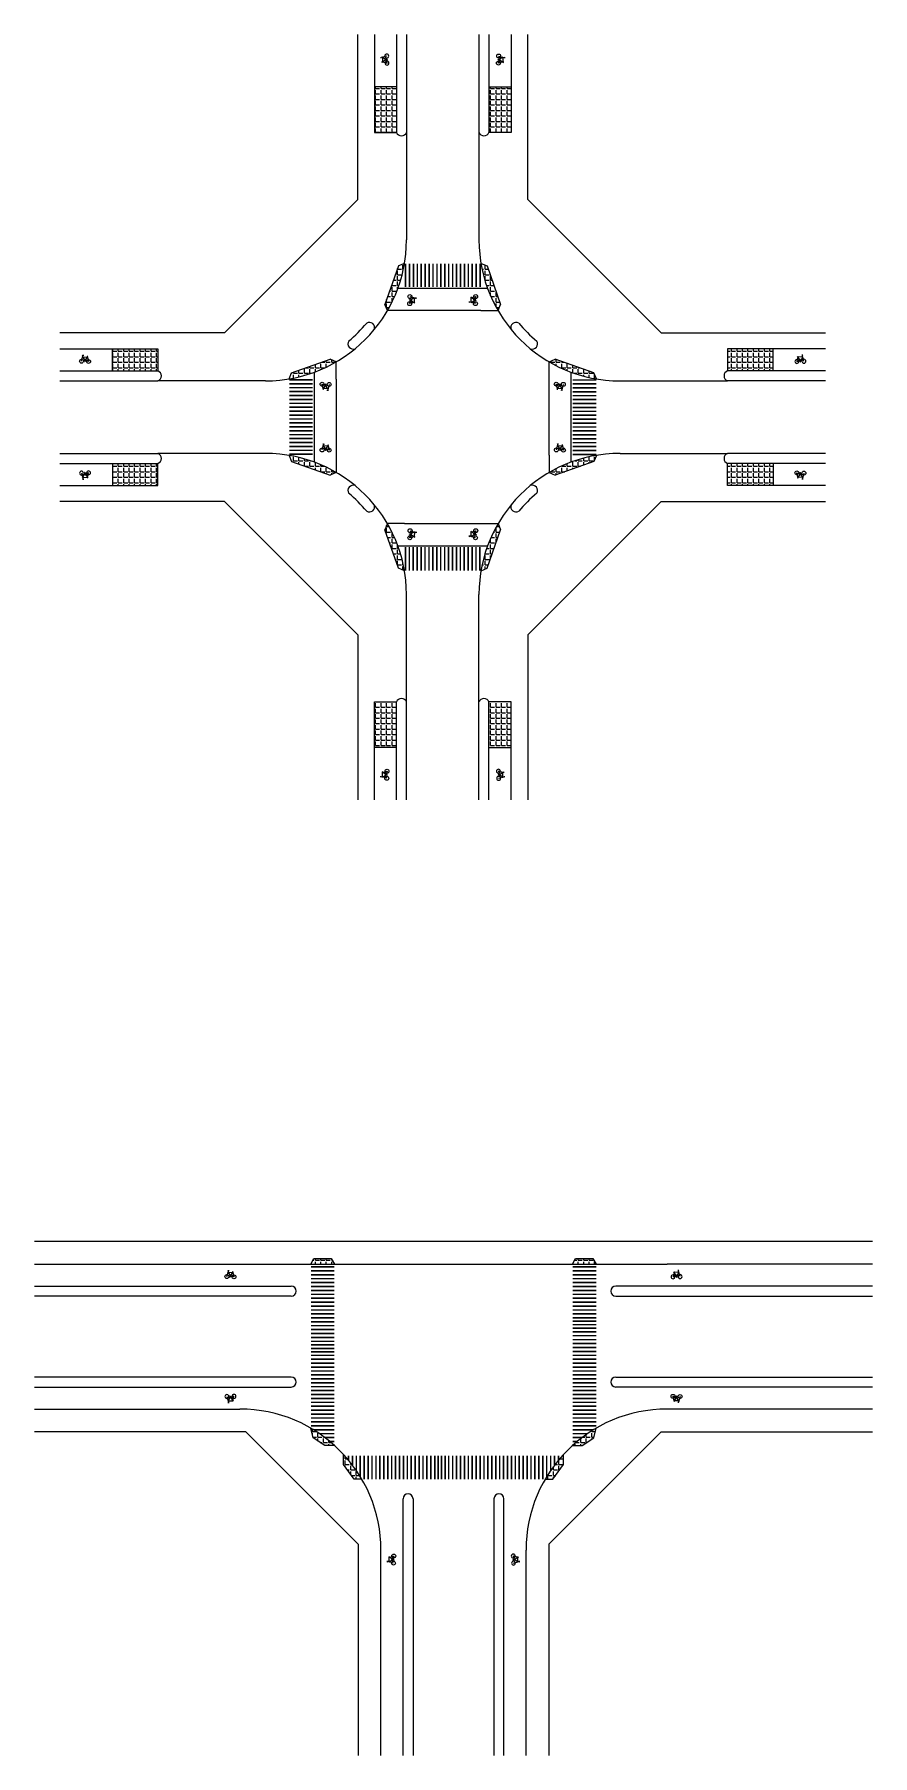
# Model space of a CAD drawing. Header units: millimetres. Extents: x -87150 to -43157, y 34118 to 68472.
# Drawn here: x -43391.2 to -43284.3, y 34118.2 to 34337.8 of the extents above; entities that cross this region are included whole.
import ezdxf

# ---------------------------------------------------------------- set-up
doc = ezdxf.new("R2010")
doc.units = ezdxf.units.MM
for name, color, linetype in [('tj绿化带', 3, 'Continuous'), ('tj缓坡', 6, 'Continuous'), ('tj道路标线', 7, 'Continuous'), ('人行横道', 7, 'Continuous')]:
    doc.layers.add(name, color=color, linetype=linetype)
pattern_1 = [(0, (-43960.299, 33276.8263), (0, 0.6985), [0.508, -0.1905]), (90, (-43960.299, 33276.8263), (-0.6985, 4e-17), [0.508, -0.1905])]
pattern_2 = [(0, (-44159.0468, 33164.15425), (0, 0.6985), [0.508, -0.1905]), (90, (-44159.0468, 33164.15425), (-0.6985, 4e-17), [0.508, -0.1905])]

# ---------------------------------------------------------------- blocks, each defined once
blk = doc.blocks.new('BIKE')
at = {"layer": '人行横道'}
for p, q in [((0, 0), (0.35, 1.41)), ((0.35, 1.41), (0.25, 1.53)), ((0.25, 1.53), (0.55, 1.53)), ((0.28, 1.11), (1.51, 1.1)), ((0.28, 1.11), (0.9, 0.16)), ((0.9, 0.16), (0.87, -0.14)), ((0.9, 0.16), (1.6, 1.23)), ((0.9, 0.16), (0.95, 0.43)), ((1.8, -0.03), (0.9, 0.16)), ((0.95, 0.43), (1.01, 0.42)), ((1.6, 1.23), (1.42, 1.24)), ((1.51, 1.1), (1.8, -0.03)), ((0.87, -0.14), (0.77, -0.11))]:
    blk.add_line(p, q, dxfattribs=at)
for centre, radius in [((0, 0), 0.497), ((0.9, 0.16), 0.158), ((1.8, -0.03), 0.497)]:
    blk.add_circle(centre, radius, dxfattribs=at)

msp = doc.modelspace()

# ---------------------------------------------------------------- hatches: boundary and pattern name
at = {"true_color": 0x93278f}
h = msp.add_hatch(dxfattribs=at)
h.set_pattern_fill('ANGLE', color=217, scale=0.1)
h.set_pattern_definition(pattern_1)
h.paths.add_polyline_path([(-43345.05, 34331.07), (-43347.86, 34331.07), (-43347.86, 34325.26), (-43345.05, 34325.26)])
h = msp.add_hatch(dxfattribs=at)
h.set_pattern_fill('ANGLE', color=217, scale=0.1)
h.set_pattern_definition(pattern_1)
h.paths.add_polyline_path([(-43333.26, 34325.26), (-43330.44, 34325.26), (-43330.44, 34331.07), (-43333.26, 34331.07)])
h = msp.add_hatch(dxfattribs=at)
h.set_pattern_fill('ANGLE', color=217, scale=0.1)
h.set_pattern_definition(pattern_1)
h.paths.add_polyline_path([(-43346.21, 34302.53), (-43346.54, 34303.29), (-43344.81, 34308.23), (-43344.04, 34308.53, -0.089343)])
h = msp.add_hatch(dxfattribs=at)
h.set_pattern_fill('ANGLE', color=217, scale=0.1)
h.set_pattern_definition(pattern_1)
h.paths.add_polyline_path([(-43332.1, 34302.53), (-43331.77, 34303.29), (-43333.49, 34308.23), (-43334.27, 34308.53, 0.089343)])
h = msp.add_hatch(dxfattribs=at)
h.set_pattern_fill('ANGLE', color=217, scale=0.1)
h.set_pattern_definition(pattern_1)
h.paths.add_polyline_path([(-43375.48, 34294.83), (-43375.48, 34297.65), (-43381.29, 34297.65), (-43381.29, 34294.83)])
h = msp.add_hatch(dxfattribs=at)
h.set_pattern_fill('ANGLE', color=217, scale=0.1)
h.set_pattern_definition(pattern_1)
h.paths.add_polyline_path([(-43352.74, 34295.99), (-43353.51, 34296.32), (-43358.44, 34294.6), (-43358.74, 34293.82, 0.089343)])
h = msp.add_hatch(dxfattribs=at)
h.set_pattern_fill('ANGLE', color=217, scale=0.1)
h.set_pattern_definition(pattern_1)
h.paths.add_polyline_path([(-43325.56, 34295.99), (-43324.8, 34296.32), (-43319.86, 34294.6), (-43319.56, 34293.82, -0.089343)])
h = msp.add_hatch(dxfattribs=at)
h.set_pattern_fill('ANGLE', color=217, scale=0.1)
h.set_pattern_definition(pattern_1)
h.paths.add_polyline_path([(-43297.02, 34294.83), (-43297.02, 34297.65), (-43302.82, 34297.65), (-43302.82, 34294.83)])
h = msp.add_hatch(dxfattribs=at)
h.set_pattern_fill('ANGLE', color=217, scale=0.1)
h.set_pattern_definition(pattern_1)
h.paths.add_polyline_path([(-43352.74, 34281.88), (-43353.51, 34281.55), (-43358.44, 34283.27), (-43358.74, 34284.05, -0.089343)])
h = msp.add_hatch(dxfattribs=at)
h.set_pattern_fill('ANGLE', color=217, scale=0.1)
h.set_pattern_definition(pattern_1)
h.paths.add_polyline_path([(-43325.56, 34281.88), (-43324.8, 34281.55), (-43319.86, 34283.27), (-43319.56, 34284.05, 0.089343)])
h = msp.add_hatch(dxfattribs=at)
h.set_pattern_fill('ANGLE', color=217, scale=0.1)
h.set_pattern_definition(pattern_1)
h.paths.add_polyline_path([(-43381.29, 34283.04), (-43381.29, 34280.22), (-43375.48, 34280.22), (-43375.48, 34283.04)])
h = msp.add_hatch(dxfattribs=at)
h.set_pattern_fill('ANGLE', color=217, scale=0.1)
h.set_pattern_definition(pattern_1)
h.paths.add_polyline_path([(-43302.82, 34283.04), (-43302.82, 34280.22), (-43297.02, 34280.22), (-43297.02, 34283.04)])
h = msp.add_hatch(dxfattribs=at)
h.set_pattern_fill('ANGLE', color=217, scale=0.1)
h.set_pattern_definition(pattern_1)
h.paths.add_polyline_path([(-43346.21, 34275.35), (-43346.54, 34274.58), (-43344.81, 34269.65), (-43344.04, 34269.35, 0.089343)])
h = msp.add_hatch(dxfattribs=at)
h.set_pattern_fill('ANGLE', color=217, scale=0.1)
h.set_pattern_definition(pattern_1)
h.paths.add_polyline_path([(-43332.1, 34275.35), (-43331.77, 34274.58), (-43333.49, 34269.65), (-43334.27, 34269.35, -0.089343)])
h = msp.add_hatch(dxfattribs=at)
h.set_pattern_fill('ANGLE', color=217, scale=0.1)
h.set_pattern_definition(pattern_1)
h.paths.add_polyline_path([(-43345.05, 34252.61), (-43347.86, 34252.61), (-43347.86, 34246.8), (-43345.05, 34246.8)])
h = msp.add_hatch(dxfattribs=at)
h.set_pattern_fill('ANGLE', color=217, scale=0.1)
h.set_pattern_definition(pattern_1)
h.paths.add_polyline_path([(-43333.26, 34246.8), (-43330.44, 34246.8), (-43330.44, 34252.61), (-43333.26, 34252.61)])
h = msp.add_hatch(dxfattribs=at)
h.set_pattern_fill('ANGLE', color=217, scale=0.1)
h.set_pattern_definition(pattern_2)
h.paths.add_polyline_path([(-43350.46, 34153.44), (-43349.47, 34153.44, 0.054636), (-43351.8, 34156.6), (-43351.8, 34155.3)])
h.paths.add_polyline_path([(-43354.21, 34157.76), (-43352.97, 34157.76, 0.051723), (-43355.97, 34159.94), (-43355.69, 34158.71)])
h = msp.add_hatch(dxfattribs=at)
h.set_pattern_fill('ANGLE', color=217, scale=0.1)
h.set_pattern_definition(pattern_2)
h.paths.add_polyline_path([(-43325.1, 34153.44), (-43326.09, 34153.44, -0.054636), (-43323.76, 34156.6), (-43323.76, 34155.3)])
h.paths.add_polyline_path([(-43321.35, 34157.76), (-43322.58, 34157.76, -0.051723), (-43319.58, 34159.94), (-43319.87, 34158.71)])
at = {"layer": 'tj缓坡'}
h = msp.add_hatch(dxfattribs=at)
h.set_pattern_fill('ANGLE', color=256, scale=0.1)
h.set_pattern_definition(pattern_1)
h.paths.add_polyline_path([(-43353.38, 34181.6), (-43355.61, 34181.6), (-43355.97, 34180.89), (-43352.97, 34180.89)])
h.paths.add_polyline_path([(-43319.99, 34181.6), (-43322.22, 34181.6), (-43322.58, 34180.89), (-43319.58, 34180.89)])

# ---------------------------------------------------------------- linework, layer by layer
at = {"color": 242, "true_color": 0xcd2027}
for p, q in [((-43350, 34316.69), (-43350, 34337.76)), ((-43328.31, 34316.69), (-43328.31, 34337.76)), ((-43350, 34316.69), (-43367, 34299.69)), ((-43328.31, 34316.69), (-43311.31, 34299.69)), ((-43367, 34299.69), (-43387.98, 34299.69)), ((-43311.31, 34299.69), (-43290.32, 34299.69)), ((-43367, 34278.18), (-43387.98, 34278.18)), ((-43350, 34261.18), (-43367, 34278.18)), ((-43328.31, 34261.18), (-43311.31, 34278.18)), ((-43311.31, 34278.18), (-43290.32, 34278.18)), ((-43350, 34261.18), (-43350, 34240.11)), ((-43328.31, 34261.18), (-43328.31, 34240.11)), ((-43284.33, 34183.79), (-43391.22, 34183.79)), ((-43364.26, 34159.49), (-43391.22, 34159.49)), ((-43364.26, 34159.49), (-43349.93, 34145.15)), ((-43311.3, 34159.49), (-43325.63, 34145.15)), ((-43311.3, 34159.49), (-43284.33, 34159.49)), ((-43349.93, 34145.15), (-43349.93, 34118.18)), ((-43325.63, 34145.15), (-43325.63, 34118.18))]:
    msp.add_line(p, q, dxfattribs=at)
at = {"color": 175, "true_color": 0x4554a5}
for p, q in [((-43347.86, 34337.76), (-43347.86, 34325.26)), ((-43343.78, 34337.76), (-43343.78, 34311.56)), ((-43334.53, 34337.76), (-43334.53, 34311.56)), ((-43330.44, 34337.76), (-43330.44, 34325.26)), ((-43347.86, 34325.26), (-43345.05, 34325.26)), ((-43330.44, 34325.26), (-43333.26, 34325.26)), ((-43387.98, 34297.65), (-43375.48, 34297.65)), ((-43375.48, 34297.65), (-43375.48, 34294.83)), ((-43290.32, 34297.65), (-43302.82, 34297.65)), ((-43302.82, 34297.65), (-43302.82, 34294.83)), ((-43361.78, 34293.56), (-43375.48, 34293.56)), ((-43316.53, 34293.56), (-43302.82, 34293.56)), ((-43361.78, 34284.31), (-43375.48, 34284.31)), ((-43316.53, 34284.31), (-43302.82, 34284.31)), ((-43375.48, 34280.22), (-43375.48, 34283.04)), ((-43302.82, 34280.22), (-43302.82, 34283.04)), ((-43387.98, 34280.22), (-43375.48, 34280.22)), ((-43290.32, 34280.22), (-43302.82, 34280.22)), ((-43343.78, 34240.11), (-43343.78, 34266.31)), ((-43334.53, 34240.11), (-43334.53, 34266.31)), ((-43347.86, 34240.11), (-43347.86, 34252.61)), ((-43347.86, 34252.61), (-43345.05, 34252.61)), ((-43330.44, 34252.61), (-43333.26, 34252.61)), ((-43330.44, 34240.11), (-43330.44, 34252.61)), ((-43391.22, 34180.89), (-43310.54, 34180.89)), ((-43284.33, 34180.89), (-43310.54, 34180.89)), ((-43391.23, 34162.39), (-43365.03, 34162.39)), ((-43284.33, 34162.39), (-43310.53, 34162.39)), ((-43347.03, 34118.18), (-43347.03, 34144.39)), ((-43328.53, 34118.18), (-43328.53, 34144.39))]:
    msp.add_line(p, q, dxfattribs=at)
at = {"color": 217, "true_color": 0x93278f}
for p, q in [((-43345.05, 34331.07), (-43347.86, 34331.07)), ((-43333.26, 34331.07), (-43330.44, 34331.07)), ((-43344.81, 34308.23), (-43346.54, 34303.29)), ((-43344.04, 34308.53), (-43344.81, 34308.23)), ((-43334.27, 34308.53), (-43333.49, 34308.23)), ((-43333.49, 34308.23), (-43331.77, 34303.29)), ((-43346.21, 34302.53), (-43346.54, 34303.29)), ((-43332.1, 34302.53), (-43331.77, 34303.29)), ((-43381.29, 34294.83), (-43381.29, 34297.65)), ((-43358.44, 34294.6), (-43353.51, 34296.32)), ((-43352.74, 34295.99), (-43353.51, 34296.32)), ((-43325.56, 34295.99), (-43324.8, 34296.32)), ((-43319.86, 34294.6), (-43324.8, 34296.32)), ((-43297.02, 34294.83), (-43297.02, 34297.65)), ((-43358.74, 34293.82), (-43358.44, 34294.6)), ((-43319.56, 34293.82), (-43319.86, 34294.6)), ((-43358.74, 34284.05), (-43358.44, 34283.27)), ((-43358.44, 34283.27), (-43353.51, 34281.55)), ((-43319.86, 34283.27), (-43324.8, 34281.55)), ((-43319.56, 34284.05), (-43319.86, 34283.27)), ((-43381.29, 34283.04), (-43381.29, 34280.22)), ((-43352.74, 34281.88), (-43353.51, 34281.55)), ((-43325.56, 34281.88), (-43324.8, 34281.55)), ((-43297.02, 34283.04), (-43297.02, 34280.22)), ((-43346.21, 34275.35), (-43346.54, 34274.58)), ((-43344.81, 34269.65), (-43346.54, 34274.58)), ((-43333.49, 34269.65), (-43331.77, 34274.58)), ((-43332.1, 34275.35), (-43331.77, 34274.58)), ((-43344.04, 34269.35), (-43344.81, 34269.65)), ((-43334.27, 34269.35), (-43333.49, 34269.65)), ((-43345.05, 34246.8), (-43347.86, 34246.8)), ((-43333.26, 34246.8), (-43330.44, 34246.8)), ((-43355.69, 34158.71), (-43355.97, 34159.94)), ((-43354.21, 34157.76), (-43355.69, 34158.71)), ((-43321.35, 34157.76), (-43319.87, 34158.71)), ((-43319.87, 34158.71), (-43319.58, 34159.94)), ((-43352.97, 34157.76), (-43354.21, 34157.76)), ((-43351.8, 34155.3), (-43351.8, 34156.6)), ((-43323.76, 34155.3), (-43323.76, 34156.6)), ((-43322.58, 34157.76), (-43321.35, 34157.76)), ((-43350.46, 34153.44), (-43351.8, 34155.3)), ((-43325.1, 34153.44), (-43323.76, 34155.3)), ((-43349.47, 34153.44), (-43350.46, 34153.44)), ((-43326.09, 34153.44), (-43325.1, 34153.44))]:
    msp.add_line(p, q, dxfattribs=at)
for p, q in [((-43333.42, 34305.34), (-43344.89, 34305.34)), ((-43334.29, 34302.53), (-43346.21, 34302.53)), ((-43334.29, 34302.53), (-43332.1, 34302.53)), ((-43355.56, 34294.67), (-43355.56, 34283.2)), ((-43352.74, 34293.8), (-43352.74, 34295.99)), ((-43325.56, 34284.08), (-43325.56, 34295.99)), ((-43322.75, 34283.2), (-43322.75, 34294.67)), ((-43352.74, 34293.8), (-43352.74, 34281.88)), ((-43325.56, 34284.08), (-43325.56, 34281.88)), ((-43344.01, 34275.35), (-43346.21, 34275.35)), ((-43344.01, 34275.35), (-43332.1, 34275.35)), ((-43344.89, 34272.53), (-43333.42, 34272.53))]:
    msp.add_line(p, q)
at = {"color": 175, "true_color": 0x4554a5}
for centre, start, end in [((-43361.78, 34311.56), 270, 0), ((-43316.53, 34311.56), 180, 270), ((-43361.78, 34266.31), 0, 90), ((-43316.53, 34266.31), 90, 180), ((-43365.03, 34144.39), 0, 90), ((-43310.53, 34144.39), 90, 180)]:
    msp.add_arc(centre, 18, start, end, dxfattribs=at)
at = {"layer": 'tj绿化带'}
for p, q in [((-43345.05, 34337.76), (-43345.05, 34325.26)), ((-43343.78, 34337.76), (-43343.78, 34325.26)), ((-43334.53, 34337.76), (-43334.53, 34325.26)), ((-43333.26, 34337.76), (-43333.26, 34325.26)), ((-43387.98, 34294.83), (-43375.48, 34294.83)), ((-43290.32, 34294.83), (-43302.82, 34294.83)), ((-43387.98, 34293.56), (-43375.48, 34293.56)), ((-43290.32, 34293.56), (-43302.82, 34293.56)), ((-43387.98, 34284.31), (-43375.48, 34284.31)), ((-43290.32, 34284.31), (-43302.82, 34284.31)), ((-43387.98, 34283.04), (-43375.48, 34283.04)), ((-43290.32, 34283.04), (-43302.82, 34283.04)), ((-43345.05, 34240.11), (-43345.05, 34252.61)), ((-43343.78, 34240.11), (-43343.78, 34252.61)), ((-43334.53, 34240.11), (-43334.53, 34252.61)), ((-43333.26, 34240.11), (-43333.26, 34252.61)), ((-43391.23, 34178.07), (-43358.47, 34178.07)), ((-43284.33, 34178.07), (-43317.09, 34178.07)), ((-43358.47, 34176.8), (-43391.23, 34176.8)), ((-43317.09, 34176.8), (-43284.33, 34176.8)), ((-43358.47, 34166.48), (-43391.23, 34166.48)), ((-43391.23, 34165.2), (-43358.47, 34165.2)), ((-43317.09, 34166.48), (-43284.33, 34166.48)), ((-43284.33, 34165.2), (-43317.09, 34165.2)), ((-43344.21, 34118.18), (-43344.21, 34150.95)), ((-43342.94, 34150.95), (-43342.94, 34118.18)), ((-43332.62, 34150.95), (-43332.62, 34118.18)), ((-43331.34, 34118.18), (-43331.34, 34150.95))]:
    msp.add_line(p, q, dxfattribs=at)
for centre, radius, start, end in [((-43344.41, 34325.49), 0.674, 199.3932, 340.6068), ((-43333.89, 34325.49), 0.674, 199.3932, 340.6068), ((-43363.22, 34313), 18.76, 310.0282, 319.9718), ((-43348.51, 34300.35), 0.672, 340.4682, 120.8131), ((-43329.8, 34300.35), 0.672, 59.1869, 199.5318), ((-43315.09, 34313), 18.76, 220.0282, 229.9718), ((-43350.57, 34298.29), 0.672, 149.1869, 289.5318), ((-43327.73, 34298.29), 0.672, 250.4682, 30.8131), ((-43375.71, 34294.2), 0.674, 289.3932, 70.6068), ((-43302.6, 34294.2), 0.674, 109.3932, 250.6068), ((-43375.71, 34283.67), 0.674, 289.3932, 70.6068), ((-43302.6, 34283.67), 0.674, 109.3932, 250.6068), ((-43350.57, 34279.58), 0.672, 70.4682, 210.8131), ((-43363.22, 34264.87), 18.76, 40.0282, 49.9718), ((-43315.09, 34264.87), 18.76, 130.0282, 139.9718), ((-43327.73, 34279.58), 0.672, 329.1869, 109.5318), ((-43348.51, 34277.52), 0.672, 239.1869, 19.5318), ((-43329.8, 34277.52), 0.672, 160.4682, 300.8131), ((-43344.41, 34252.38), 0.674, 19.3932, 160.6068), ((-43333.89, 34252.38), 0.674, 19.3932, 160.6068), ((-43358.47, 34177.44), 0.636, 270, 90), ((-43317.09, 34177.44), 0.636, 90, 270), ((-43358.47, 34165.84), 0.636, 270, 90), ((-43317.09, 34165.84), 0.636, 90, 270), ((-43343.58, 34150.95), 0.636, 360, 180), ((-43331.98, 34150.95), 0.636, 360, 180)]:
    msp.add_arc(centre, radius, start, end, dxfattribs=at)
at = {"layer": 'tj缓坡'}
for p, q in [((-43355.97, 34180.89), (-43355.61, 34181.6)), ((-43355.61, 34181.6), (-43353.38, 34181.6)), ((-43353.38, 34181.6), (-43352.97, 34180.89)), ((-43322.58, 34180.89), (-43322.22, 34181.6)), ((-43322.22, 34181.6), (-43319.99, 34181.6)), ((-43319.99, 34181.6), (-43319.58, 34180.89))]:
    msp.add_line(p, q, dxfattribs=at)
at = {"layer": 'tj道路标线', "const_width": 0.2}
for points in [[(-43343.89, 34305.53), (-43343.89, 34308.53)], [(-43343.39, 34305.53), (-43343.39, 34308.53)], [(-43342.89, 34305.53), (-43342.89, 34308.53)], [(-43342.39, 34305.53), (-43342.39, 34308.53)], [(-43341.89, 34305.53), (-43341.89, 34308.53)], [(-43341.39, 34305.53), (-43341.39, 34308.53)], [(-43339.89, 34305.53), (-43339.89, 34308.53)], [(-43338.39, 34305.53), (-43338.39, 34308.53)], [(-43336.89, 34305.53), (-43336.89, 34308.53)], [(-43335.39, 34305.53), (-43335.39, 34308.53)], [(-43355.74, 34292.7), (-43358.74, 34292.7)], [(-43322.56, 34293.68), (-43319.56, 34293.68)], [(-43322.56, 34293.18), (-43319.56, 34293.18)], [(-43322.56, 34292.68), (-43319.56, 34292.68)], [(-43322.56, 34292.18), (-43319.56, 34292.18)], [(-43355.74, 34291.2), (-43358.74, 34291.2)], [(-43355.74, 34289.7), (-43358.74, 34289.7)], [(-43322.56, 34291.68), (-43319.56, 34291.68)], [(-43322.56, 34291.18), (-43319.56, 34291.18)], [(-43322.56, 34289.68), (-43319.56, 34289.68)], [(-43355.74, 34288.2), (-43358.74, 34288.2)], [(-43322.56, 34288.18), (-43319.56, 34288.18)], [(-43355.74, 34286.7), (-43358.74, 34286.7)], [(-43355.74, 34286.2), (-43358.74, 34286.2)], [(-43355.74, 34285.7), (-43358.74, 34285.7)], [(-43355.74, 34285.2), (-43358.74, 34285.2)], [(-43322.56, 34286.68), (-43319.56, 34286.68)], [(-43322.56, 34285.18), (-43319.56, 34285.18)], [(-43355.74, 34284.7), (-43358.74, 34284.7)], [(-43355.74, 34284.2), (-43358.74, 34284.2)], [(-43342.91, 34272.35), (-43342.91, 34269.35)], [(-43341.41, 34272.35), (-43341.41, 34269.35)], [(-43339.91, 34272.35), (-43339.91, 34269.35)], [(-43338.41, 34272.35), (-43338.41, 34269.35)], [(-43336.91, 34272.35), (-43336.91, 34269.35)], [(-43336.41, 34272.35), (-43336.41, 34269.35)], [(-43335.91, 34272.35), (-43335.91, 34269.35)], [(-43335.41, 34272.35), (-43335.41, 34269.35)], [(-43334.91, 34272.35), (-43334.91, 34269.35)], [(-43334.41, 34272.35), (-43334.41, 34269.35)], [(-43355.97, 34180.53), (-43352.97, 34180.53)], [(-43319.58, 34180.53), (-43322.58, 34180.53)], [(-43355.97, 34179.03), (-43352.97, 34179.03)], [(-43319.58, 34179.03), (-43322.58, 34179.03)], [(-43355.97, 34177.53), (-43352.97, 34177.53)], [(-43355.97, 34176.03), (-43352.97, 34176.03)], [(-43319.58, 34177.53), (-43322.58, 34177.53)], [(-43319.58, 34176.03), (-43322.58, 34176.03)], [(-43355.97, 34174.53), (-43352.97, 34174.53)], [(-43319.58, 34174.53), (-43322.58, 34174.53)], [(-43355.97, 34168.75), (-43352.97, 34168.75)], [(-43355.97, 34167.25), (-43352.97, 34167.25)], [(-43319.58, 34168.75), (-43322.58, 34168.75)], [(-43319.58, 34167.25), (-43322.58, 34167.25)], [(-43355.97, 34165.75), (-43352.97, 34165.75)], [(-43319.58, 34165.75), (-43322.58, 34165.75)], [(-43355.97, 34164.25), (-43352.97, 34164.25)], [(-43355.97, 34162.75), (-43352.97, 34162.75)], [(-43355.97, 34162.25), (-43352.97, 34162.25)], [(-43319.58, 34164.25), (-43322.58, 34164.25)], [(-43319.58, 34162.75), (-43322.58, 34162.75)], [(-43319.58, 34162.25), (-43322.58, 34162.25)], [(-43355.97, 34161.75), (-43352.97, 34161.75)], [(-43355.97, 34161.25), (-43352.97, 34161.25)], [(-43355.97, 34160.75), (-43352.97, 34160.75)], [(-43355.97, 34160.25), (-43352.97, 34160.25)], [(-43319.58, 34161.75), (-43322.58, 34161.75)], [(-43319.58, 34161.25), (-43322.58, 34161.25)], [(-43319.58, 34160.75), (-43322.58, 34160.75)], [(-43319.58, 34160.25), (-43322.58, 34160.25)], [(-43355.64, 34159.75), (-43352.97, 34159.75)], [(-43354.87, 34159.25), (-43352.97, 34159.25)], [(-43354.17, 34158.75), (-43352.97, 34158.75)], [(-43353.54, 34158.25), (-43352.97, 34158.25)], [(-43319.92, 34159.75), (-43322.58, 34159.75)], [(-43320.69, 34159.25), (-43322.58, 34159.25)], [(-43321.39, 34158.75), (-43322.58, 34158.75)], [(-43322.02, 34158.25), (-43322.58, 34158.25)], [(-43351.17, 34155.88), (-43351.17, 34156.44)], [(-43350.67, 34155.25), (-43350.67, 34156.44)], [(-43350.17, 34154.55), (-43350.17, 34156.44)], [(-43349.67, 34153.78), (-43349.67, 34156.44)], [(-43349.17, 34153.44), (-43349.17, 34156.44)], [(-43348.67, 34153.44), (-43348.67, 34156.44)], [(-43348.17, 34153.44), (-43348.17, 34156.44)], [(-43347.67, 34153.44), (-43347.67, 34156.44)], [(-43347.17, 34153.44), (-43347.17, 34156.44)], [(-43346.67, 34153.44), (-43346.67, 34156.44)], [(-43345.17, 34153.44), (-43345.17, 34156.44)], [(-43343.67, 34153.44), (-43343.67, 34156.44)], [(-43342.17, 34153.44), (-43342.17, 34156.44)], [(-43340.67, 34153.44), (-43340.67, 34156.44)], [(-43334.89, 34153.44), (-43334.89, 34156.44)], [(-43333.39, 34153.44), (-43333.39, 34156.44)], [(-43331.89, 34153.44), (-43331.89, 34156.44)], [(-43330.39, 34153.44), (-43330.39, 34156.44)], [(-43328.89, 34153.44), (-43328.89, 34156.44)], [(-43328.39, 34153.44), (-43328.39, 34156.44)], [(-43327.89, 34153.44), (-43327.89, 34156.44)], [(-43327.39, 34153.44), (-43327.39, 34156.44)], [(-43326.89, 34153.44), (-43326.89, 34156.44)], [(-43326.39, 34153.44), (-43326.39, 34156.44)], [(-43325.89, 34153.78), (-43325.89, 34156.44)], [(-43325.39, 34154.55), (-43325.39, 34156.44)], [(-43324.89, 34155.25), (-43324.89, 34156.44)], [(-43324.39, 34155.88), (-43324.39, 34156.44)]]:
    msp.add_lwpolyline(points, dxfattribs=at)
at = {"layer": 'tj道路标线'}
for points in [[(-43340.89, 34305.53, 0.2, 0.2, 0), (-43340.89, 34308.53, 0.2, 0.2, 0)], [(-43340.39, 34305.53, 0.2, 0.2, 0), (-43340.39, 34308.53, 0.2, 0.2, 0)], [(-43339.39, 34305.53, 0.2, 0.2, 0), (-43339.39, 34308.53, 0.2, 0.2, 0)], [(-43338.89, 34305.53, 0.2, 0.2, 0), (-43338.89, 34308.53, 0.2, 0.2, 0)], [(-43337.89, 34305.53, 0.2, 0.2, 0), (-43337.89, 34308.53, 0.2, 0.2, 0)], [(-43337.39, 34305.53, 0.2, 0.2, 0), (-43337.39, 34308.53, 0.2, 0.2, 0)], [(-43336.39, 34305.53, 0.2, 0.2, 0), (-43336.39, 34308.53, 0.2, 0.2, 0)], [(-43335.89, 34305.53, 0.2, 0.2, 0), (-43335.89, 34308.53, 0.2, 0.2, 0)], [(-43334.89, 34305.53, 0.2, 0.2, 0), (-43334.89, 34308.53, 0.2, 0.2, 0)], [(-43334.39, 34305.53, 0.2, 0.2, 0), (-43334.39, 34308.53, 0.2, 0.2, 0)], [(-43355.74, 34293.7, 0.2, 0.2, 0), (-43358.74, 34293.7, 0.2, 0.2, 0)], [(-43355.74, 34293.2, 0.2, 0.2, 0), (-43358.74, 34293.2, 0.2, 0.2, 0)], [(-43355.74, 34292.2, 0.2, 0.2, 0), (-43358.74, 34292.2, 0.2, 0.2, 0)], [(-43355.74, 34291.7, 0.2, 0.2, 0), (-43358.74, 34291.7, 0.2, 0.2, 0)], [(-43355.74, 34290.7, 0.2, 0.2, 0), (-43358.74, 34290.7, 0.2, 0.2, 0)], [(-43355.74, 34290.2, 0.2, 0.2, 0), (-43358.74, 34290.2, 0.2, 0.2, 0)], [(-43322.56, 34290.68, 0.2, 0.2, 0), (-43319.56, 34290.68, 0.2, 0.2, 0)], [(-43322.56, 34290.18, 0.2, 0.2, 0), (-43319.56, 34290.18, 0.2, 0.2, 0)], [(-43355.74, 34289.2, 0.2, 0.2, 0), (-43358.74, 34289.2, 0.2, 0.2, 0)], [(-43355.74, 34288.7, 0.2, 0.2, 0), (-43358.74, 34288.7, 0.2, 0.2, 0)], [(-43355.74, 34287.7, 0.2, 0.2, 0), (-43358.74, 34287.7, 0.2, 0.2, 0)], [(-43322.56, 34289.18, 0.2, 0.2, 0), (-43319.56, 34289.18, 0.2, 0.2, 0)], [(-43322.56, 34288.68, 0.2, 0.2, 0), (-43319.56, 34288.68, 0.2, 0.2, 0)], [(-43322.56, 34287.68, 0.2, 0.2, 0), (-43319.56, 34287.68, 0.2, 0.2, 0)], [(-43355.74, 34287.2, 0.2, 0.2, 0), (-43358.74, 34287.2, 0.2, 0.2, 0)], [(-43322.56, 34287.18, 0.2, 0.2, 0), (-43319.56, 34287.18, 0.2, 0.2, 0)], [(-43322.56, 34286.18, 0.2, 0.2, 0), (-43319.56, 34286.18, 0.2, 0.2, 0)], [(-43322.56, 34285.68, 0.2, 0.2, 0), (-43319.56, 34285.68, 0.2, 0.2, 0)], [(-43322.56, 34284.68, 0.2, 0.2, 0), (-43319.56, 34284.68, 0.2, 0.2, 0)], [(-43322.56, 34284.18, 0.2, 0.2, 0), (-43319.56, 34284.18, 0.2, 0.2, 0)], [(-43343.91, 34272.35, 0.2, 0.2, 0), (-43343.91, 34269.35, 0.2, 0.2, 0)], [(-43343.41, 34272.35, 0.2, 0.2, 0), (-43343.41, 34269.35, 0.2, 0.2, 0)], [(-43342.41, 34272.35, 0.2, 0.2, 0), (-43342.41, 34269.35, 0.2, 0.2, 0)], [(-43341.91, 34272.35, 0.2, 0.2, 0), (-43341.91, 34269.35, 0.2, 0.2, 0)], [(-43340.91, 34272.35, 0.2, 0.2, 0), (-43340.91, 34269.35, 0.2, 0.2, 0)], [(-43340.41, 34272.35, 0.2, 0.2, 0), (-43340.41, 34269.35, 0.2, 0.2, 0)], [(-43339.41, 34272.35, 0.2, 0.2, 0), (-43339.41, 34269.35, 0.2, 0.2, 0)], [(-43338.91, 34272.35, 0.2, 0.2, 0), (-43338.91, 34269.35, 0.2, 0.2, 0)], [(-43337.91, 34272.35, 0.2, 0.2, 0), (-43337.91, 34269.35, 0.2, 0.2, 0)], [(-43337.41, 34272.35, 0.2, 0.2, 0), (-43337.41, 34269.35, 0.2, 0.2, 0)], [(-43355.97, 34180.03, 0.2, 0.2, 0), (-43352.97, 34180.03, 0.2, 0.2, 0)], [(-43319.58, 34180.03, 0.2, 0.2, 0), (-43322.58, 34180.03, 0.2, 0.2, 0)], [(-43355.97, 34179.53, 0.2, 0.2, 0), (-43352.97, 34179.53, 0.2, 0.2, 0)], [(-43355.97, 34178.53, 0.2, 0.2, 0), (-43352.97, 34178.53, 0.2, 0.2, 0)], [(-43355.97, 34178.03, 0.2, 0.2, 0), (-43352.97, 34178.03, 0.2, 0.2, 0)], [(-43319.58, 34179.53, 0.2, 0.2, 0), (-43322.58, 34179.53, 0.2, 0.2, 0)], [(-43319.58, 34178.53, 0.2, 0.2, 0), (-43322.58, 34178.53, 0.2, 0.2, 0)], [(-43319.58, 34178.03, 0.2, 0.2, 0), (-43322.58, 34178.03, 0.2, 0.2, 0)], [(-43355.97, 34177.03, 0.2, 0.2, 0), (-43352.97, 34177.03, 0.2, 0.2, 0)], [(-43355.97, 34176.53, 0.2, 0.2, 0), (-43352.97, 34176.53, 0.2, 0.2, 0)], [(-43355.97, 34175.53, 0.2, 0.2, 0), (-43352.97, 34175.53, 0.2, 0.2, 0)], [(-43319.58, 34177.03, 0.2, 0.2, 0), (-43322.58, 34177.03, 0.2, 0.2, 0)], [(-43319.58, 34176.53, 0.2, 0.2, 0), (-43322.58, 34176.53, 0.2, 0.2, 0)], [(-43319.58, 34175.53, 0.2, 0.2, 0), (-43322.58, 34175.53, 0.2, 0.2, 0)], [(-43355.97, 34175.03, 0.2, 0.2, 0), (-43352.97, 34175.03, 0.2, 0.2, 0)], [(-43355.97, 34174.03, 0.2, 0.2, 0), (-43352.97, 34174.03, 0.2, 0.2, 0)], [(-43355.97, 34173.53, 0.2, 0.2, 0), (-43352.97, 34173.53, 0.2, 0.2, 0)], [(-43319.58, 34175.03, 0.2, 0.2, 0), (-43322.58, 34175.03, 0.2, 0.2, 0)], [(-43319.58, 34174.03, 0.2, 0.2, 0), (-43322.58, 34174.03, 0.2, 0.2, 0)], [(-43319.58, 34173.6, 0.2, 0.2, 0), (-43322.58, 34173.6, 0.2, 0.2, 0)], [(-43355.97, 34173.03, 0.2, 0.2, 0), (-43352.97, 34173.03, 0.2, 0.2, 0)], [(-43355.97, 34172.53, 0.2, 0.2, 0), (-43352.97, 34172.53, 0.2, 0.2, 0)], [(-43355.97, 34172.03, 0.2, 0.2, 0), (-43352.97, 34172.03, 0.2, 0.2, 0)], [(-43355.97, 34171.53, 0.2, 0.2, 0), (-43352.97, 34171.53, 0.2, 0.2, 0)], [(-43355.97, 34171.03, 0.2, 0.2, 0), (-43352.97, 34171.03, 0.2, 0.2, 0)], [(-43319.58, 34173.16, 0.2, 0.2, 0), (-43322.58, 34173.16, 0.2, 0.2, 0)], [(-43319.58, 34172.7, 0.2, 0.2, 0), (-43322.58, 34172.7, 0.2, 0.2, 0)], [(-43319.58, 34172.25, 0.2, 0.2, 0), (-43322.58, 34172.25, 0.2, 0.2, 0)], [(-43319.58, 34171.75, 0.2, 0.2, 0), (-43322.58, 34171.75, 0.2, 0.2, 0)], [(-43319.58, 34171.25, 0.2, 0.2, 0), (-43322.58, 34171.25, 0.2, 0.2, 0)], [(-43355.97, 34170.58, 0.2, 0.2, 0), (-43352.97, 34170.58, 0.2, 0.2, 0)], [(-43355.97, 34170.12, 0.2, 0.2, 0), (-43352.97, 34170.12, 0.2, 0.2, 0)], [(-43355.97, 34169.68, 0.2, 0.2, 0), (-43352.97, 34169.68, 0.2, 0.2, 0)], [(-43355.97, 34169.25, 0.2, 0.2, 0), (-43352.97, 34169.25, 0.2, 0.2, 0)], [(-43319.58, 34170.75, 0.2, 0.2, 0), (-43322.58, 34170.75, 0.2, 0.2, 0)], [(-43319.58, 34170.25, 0.2, 0.2, 0), (-43322.58, 34170.25, 0.2, 0.2, 0)], [(-43319.58, 34169.75, 0.2, 0.2, 0), (-43322.58, 34169.75, 0.2, 0.2, 0)], [(-43319.58, 34169.25, 0.2, 0.2, 0), (-43322.58, 34169.25, 0.2, 0.2, 0)], [(-43355.97, 34168.25, 0.2, 0.2, 0), (-43352.97, 34168.25, 0.2, 0.2, 0)], [(-43355.97, 34167.75, 0.2, 0.2, 0), (-43352.97, 34167.75, 0.2, 0.2, 0)], [(-43355.97, 34166.75, 0.2, 0.2, 0), (-43352.97, 34166.75, 0.2, 0.2, 0)], [(-43319.58, 34168.25, 0.2, 0.2, 0), (-43322.58, 34168.25, 0.2, 0.2, 0)], [(-43319.58, 34167.75, 0.2, 0.2, 0), (-43322.58, 34167.75, 0.2, 0.2, 0)], [(-43319.58, 34166.75, 0.2, 0.2, 0), (-43322.58, 34166.75, 0.2, 0.2, 0)], [(-43355.97, 34166.25, 0.2, 0.2, 0), (-43352.97, 34166.25, 0.2, 0.2, 0)], [(-43355.97, 34165.25, 0.2, 0.2, 0), (-43352.97, 34165.25, 0.2, 0.2, 0)], [(-43355.97, 34164.75, 0.2, 0.2, 0), (-43352.97, 34164.75, 0.2, 0.2, 0)], [(-43319.58, 34166.25, 0.2, 0.2, 0), (-43322.58, 34166.25, 0.2, 0.2, 0)], [(-43319.58, 34165.25, 0.2, 0.2, 0), (-43322.58, 34165.25, 0.2, 0.2, 0)], [(-43319.58, 34164.75, 0.2, 0.2, 0), (-43322.58, 34164.75, 0.2, 0.2, 0)], [(-43355.97, 34163.75, 0.2, 0.2, 0), (-43352.97, 34163.75, 0.2, 0.2, 0)], [(-43355.97, 34163.25, 0.2, 0.2, 0), (-43352.97, 34163.25, 0.2, 0.2, 0)], [(-43319.58, 34163.75, 0.2, 0.2, 0), (-43322.58, 34163.75, 0.2, 0.2, 0)], [(-43319.58, 34163.25, 0.2, 0.2, 0), (-43322.58, 34163.25, 0.2, 0.2, 0)], [(-43346.17, 34153.44, 0.2, 0.2, 0), (-43346.17, 34156.44, 0.2, 0.2, 0)], [(-43345.67, 34153.44, 0.2, 0.2, 0), (-43345.67, 34156.44, 0.2, 0.2, 0)], [(-43344.67, 34153.44, 0.2, 0.2, 0), (-43344.67, 34156.44, 0.2, 0.2, 0)], [(-43344.17, 34153.44, 0.2, 0.2, 0), (-43344.17, 34156.44, 0.2, 0.2, 0)], [(-43343.17, 34153.44, 0.2, 0.2, 0), (-43343.17, 34156.44, 0.2, 0.2, 0)], [(-43342.67, 34153.44, 0.2, 0.2, 0), (-43342.67, 34156.44, 0.2, 0.2, 0)], [(-43341.67, 34153.44, 0.2, 0.2, 0), (-43341.67, 34156.44, 0.2, 0.2, 0)], [(-43341.17, 34153.44, 0.2, 0.2, 0), (-43341.17, 34156.44, 0.2, 0.2, 0)], [(-43340.17, 34153.44, 0.2, 0.2, 0), (-43340.17, 34156.44, 0.2, 0.2, 0)], [(-43339.74, 34153.44, 0.2, 0.2, 0), (-43339.74, 34156.44, 0.2, 0.2, 0)], [(-43339.3, 34153.44, 0.2, 0.2, 0), (-43339.3, 34156.44, 0.2, 0.2, 0)], [(-43338.84, 34153.44, 0.2, 0.2, 0), (-43338.84, 34156.44, 0.2, 0.2, 0)], [(-43338.39, 34153.44, 0.2, 0.2, 0), (-43338.39, 34156.44, 0.2, 0.2, 0)], [(-43337.89, 34153.44, 0.2, 0.2, 0), (-43337.89, 34156.44, 0.2, 0.2, 0)], [(-43337.39, 34153.44, 0.2, 0.2, 0), (-43337.39, 34156.44, 0.2, 0.2, 0)], [(-43336.89, 34153.44, 0.2, 0.2, 0), (-43336.89, 34156.44, 0.2, 0.2, 0)], [(-43336.39, 34153.44, 0.2, 0.2, 0), (-43336.39, 34156.44, 0.2, 0.2, 0)], [(-43335.89, 34153.44, 0.2, 0.2, 0), (-43335.89, 34156.44, 0.2, 0.2, 0)], [(-43335.39, 34153.44, 0.2, 0.2, 0), (-43335.39, 34156.44, 0.2, 0.2, 0)], [(-43334.39, 34153.44, 0.2, 0.2, 0), (-43334.39, 34156.44, 0.2, 0.2, 0)], [(-43333.89, 34153.44, 0.2, 0.2, 0), (-43333.89, 34156.44, 0.2, 0.2, 0)], [(-43332.89, 34153.44, 0.2, 0.2, 0), (-43332.89, 34156.44, 0.2, 0.2, 0)], [(-43332.39, 34153.44, 0.2, 0.2, 0), (-43332.39, 34156.44, 0.2, 0.2, 0)], [(-43331.39, 34153.44, 0.2, 0.2, 0), (-43331.39, 34156.44, 0.2, 0.2, 0)], [(-43330.89, 34153.44, 0.2, 0.2, 0), (-43330.89, 34156.44, 0.2, 0.2, 0)], [(-43329.89, 34153.44, 0.2, 0.2, 0), (-43329.89, 34156.44, 0.2, 0.2, 0)], [(-43329.39, 34153.44, 0.2, 0.2, 0), (-43329.39, 34156.44, 0.2, 0.2, 0)]]:
    msp.add_lwpolyline(points, format="xyseb", dxfattribs=at)

# ---------------------------------------------------------------- block references
for p, xscale, yscale, zscale, rotation in [((-43346.29, 34335.01), -0.4999999999999999, 0.5, 0.5, 90.8830889672042), ((-43332.02, 34335.01), 0.4999999999999999, 0.4999999999999999, 0.4999999999999999, 269.1169110327958), ((-43343.34, 34304.32), 0.4999999999999999, 0.4999999999999999, 0.4999999999999999, 269.1169110327958), ((-43334.98, 34303.42), 0.4999999999999999, 0.4999999999999999, 0.4999999999999999, 89.11691103279578), ((-43385.23, 34296.07), 0.4999999999999999, 0.4999999999999999, 0.4999999999999999, 359.1169110327958), ((-43293.08, 34296.07), -0.4999999999999999, 0.5, 0.5, 0.8830889672041932), ((-43353.64, 34293.11), 0.4999999999999999, 0.4999999999999999, 0.4999999999999999, 179.1169110327958), ((-43323.77, 34293.12), 0.5, 0.5, 0.5, 179.1169110327957), ((-43354.54, 34284.75), 0.4999999999999999, 0.4999999999999999, 0.4999999999999999, 359.1169110327958), ((-43324.66, 34284.76), 0.4999999999999999, 0.4999999999999999, 0.4999999999999999, 359.1169110327958), ((-43385.23, 34281.8), -0.4999999999999999, 0.5, 0.5, 180.8830889672042), ((-43293.08, 34281.8), 0.4999999999999999, 0.4999999999999999, 0.4999999999999999, 179.1169110327958), ((-43343.32, 34274.45), 0.4999999999999999, 0.4999999999999999, 0.4999999999999999, 269.1169110327958), ((-43334.97, 34273.55), 0.4999999999999999, 0.4999999999999999, 0.4999999999999999, 89.11691103279576), ((-43346.29, 34242.86), 0.4999999999999999, 0.4999999999999999, 0.4999999999999999, 89.11691103279583), ((-43332.02, 34242.86), -0.4999999999999999, 0.5, 0.5, 270.8830889672042), ((-43366.68, 34179.29), 0.5, 0.5, 0.5, 359.1169112268238), ((-43308.88, 34179.29), -0.4999999999999999, 0.5, 0.5, 0.8830889672045129), ((-43366.68, 34163.99), -0.4999999999999999, 0.5, 0.5, 180.8830891612323), ((-43308.88, 34163.99), 0.5, 0.5, 0.5, 179.1169110327961), ((-43345.43, 34142.74), 0.5, 0.5, 0.5, 89.11691122682353), ((-43330.13, 34142.74), -0.4999999999999999, 0.5, 0.5, 270.883089161232)]:
    msp.add_blockref('BIKE', p, dxfattribs=dict(at, xscale=xscale, yscale=yscale, zscale=zscale, rotation=rotation))

doc.saveas('drawing.dxf')
